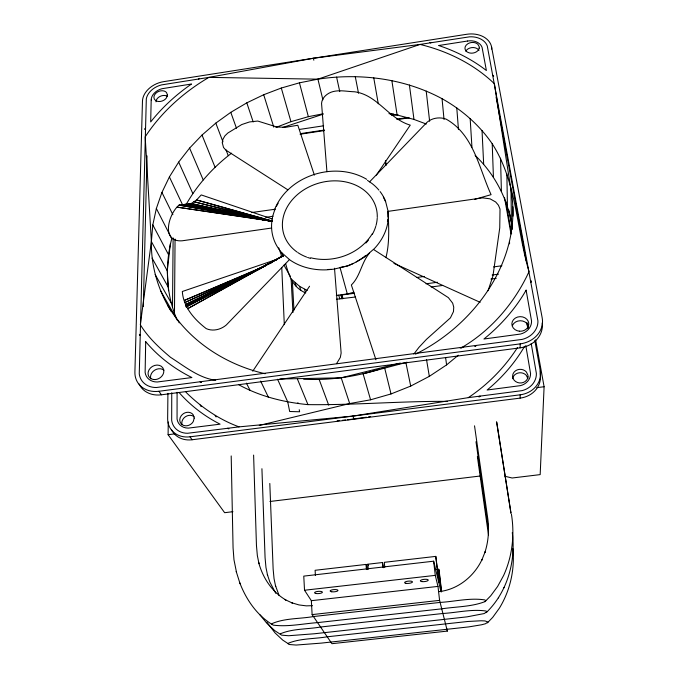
<?xml version="1.0" encoding="UTF-8"?>
<svg xmlns="http://www.w3.org/2000/svg" width="679" height="679" viewBox="0 0 679 679"><rect width="100%" height="100%" fill="white"/><g stroke="black" fill="none" stroke-linecap="round" stroke-linejoin="round"><path stroke-width="1.02" d="M388.091 216.932L388.116 211.356L385.46 200.925A59.107 48.031 -15.4 0 0 380.062 191.546M177.092 392.292L177.058 419.053A13.597 11.662 -32.2 0 0 188.304 428.118L220.106 424.171C204.608 416.312 190.434 405.516 178.993 392.428M174.469 314.088L175.055 239.025M171.753 392.734L171.677 420.403A19.241 16.508 -32.2 0 0 187.591 433.278L239.05 426.87L352.919 416.091L468.272 397.648L522.083 390.629A19.716 17.425 0.7 0 0 536.376 373.467L531.199 343.464M172.508 307.4L173.128 237.888M167.917 393.319L167.645 418.688A23.307 19.997 -32.2 0 0 170.539 428.746L172.152 430.826A23.307 19.997 -32.2 0 0 190.027 436.809L520.156 394.813A23.875 21.108 0.7 0 0 537.649 384.085L538.973 381.564A23.875 21.108 0.7 0 0 540.263 370.658L534.806 340.451M232.939 511.694L224.639 512.696L168.103 434.704L168.239 421.982M143.32 306.56L147.004 155.89M215.676 380.24C198.888 378.076 184.501 366.21 170.522 357.307C159.192 347.775 148.149 337.471 140.332 324.774L151.375 241.537L152.809 224.927L156.357 208.504L161.925 192.446L169.402 176.922L178.67 162.094L189.594 148.09L202.019 135.062L215.803 123.111L230.784 112.341L246.808 102.852L263.707 94.729L281.301 88.032L299.439 82.83L317.925 79.163L420.029 44.432L469.545 36.827A18.469 13.699 -7.6 0 1 487.267 45.909L537.929 320.929A21.609 18.605 -1.1 0 1 522.261 339.381L156.348 387.522A21.041 17.535 -30.7 0 1 139.254 373.891L146.316 98.794A17.909 13.122 -20.9 0 1 161.424 84.917L208.903 77.381L313.358 58.25L420.029 44.432C447.503 51.052 473.942 64.047 494.405 83.738L511.007 189.942C523.195 258.818 475.266 324.715 415.497 354.158M540.263 370.658L540.144 374.07A23.731 21.007 0.8 0 1 538.854 384.934L537.539 387.437A23.731 21.007 0.8 0 1 520.156 398.115L192.047 439.763A23.162 19.912 -32.3 0 1 174.265 433.796L172.661 431.725A23.162 19.912 -32.3 0 1 171.397 429.442M535.604 339.814L544.1 386.733L540.17 474.613L512.127 477.999L505.04 476.293M177.244 320.199C166.049 294.678 164.708 265.489 171.762 238.652L156.357 208.504M271.94 624.459L272.024 623.611C284.908 618.017 299.795 619.002 313.443 616.54L440.102 602.417C454.93 601.552 470.029 597.596 484.865 599.922L485.714 600.677L485.052 601.602C471.336 606.941 456.127 606.61 441.723 608.834L317.577 622.618C302.885 623.704 288.057 627.04 273.306 625.147C257.29 615.878 246.188 599.693 239.721 582.65M168.519 290.731L167.263 270.777L170.344 243.812M280.385 634.526L280.486 633.736C293.014 628.474 307.349 629.357 320.573 627.014L442.895 613.485C457.205 612.636 471.761 608.902 486.088 611.032L486.911 611.737L484.212 613.553L467.093 616.846L314.589 633.745L288.583 635.739L281.683 635.162L274.681 630.587L266.822 623.254L259.913 614.758M387.437 221.617L387.701 219.741M288.269 643.93L288.397 643.191C300.576 638.235 314.402 639.015 327.219 636.792L467.899 621.472L481.156 620.767L485.078 620.937L488.023 622.049L485.409 623.763L481.674 624.756L468.849 626.887L321.303 643.115L296.154 645.05L289.509 644.524L282.736 640.102L275.097 632.964L266.83 622.176M385.927 257.647C389.763 242.632 388.694 226.71 388.116 211.356L482.71 197.869L490.051 198.828L495.678 201.977L498.462 205.245L500.016 209.073L499.752 227.855L492.954 275.878L488.057 290.782M486.266 612.594C507.332 592.266 516.032 561.253 512.28 532.591M274.265 210.397C287.548 175.428 334.959 160.516 366.719 179.324M530.995 282.243L531.538 280.987L530.944 281.989M503.843 587.946L504.166 587.36M498.378 597.936L498.658 597.427M524.561 346.349C514.903 362.993 501.976 377.804 487.132 390.018L520.462 385.63A13.928 12.315 0.7 0 0 530.562 373.535L525.792 345.569M517.457 347.572C504.76 367.381 487.878 384.62 468.272 397.648M186.233 204.328C197.572 184.374 213.342 167.034 231.59 153.174M145.399 128.306L144.737 129.316L145.391 128.501M252.749 371.192L309.573 286.232M372.262 233.78C359.878 254.039 333.482 263.52 310.744 257.782M376.344 175.148L410.26 125.131C388.609 118.774 377.482 94.856 354.599 91.784C346.825 91.597 338.592 89.399 331.063 92.217C326.361 94.058 321.897 98.099 321.557 103.429L326.93 171.694M369.631 252.961C361.372 262.417 360.371 276.302 351.357 284.976L375.945 359.785M413.842 354.056L418.892 347.419L426.446 339.356L450.432 317.857L453.479 311.585L453.742 307.112L452.664 303.165L448.386 297.64L373.492 249.448M336.555 363.647L340.332 357.434L341.138 353.046L334.509 268.197M369.588 181.845L427.108 122.203C432.294 117.849 439.873 116.763 446.162 119.148C473.721 134.612 478.941 168.129 491.078 194.669L474.808 199.295M344.499 266.652L333.465 269.215L326.743 269.826A59.107 48.031 -15.4 0 1 290.451 260.32L289.492 259.582L226.328 324.952C220.947 329.604 212.858 331.658 206.195 328.602C194.364 319.453 183.347 307.154 182.32 291.495L277.151 259.259M487.395 622.855L492.699 617.389L499.379 608.172C510.243 590.484 514.996 569.18 512.857 548.556M485.052 601.602L490.739 595.78L497.605 586.478L503.597 575.537C512.331 556.5 514.775 534.942 511.44 514.326M365.429 255.635C359.581 260.575 352.732 264.335 345.365 266.465M479.824 396.18L478.924 396.943L480.112 396.137M259.268 425.427L349.693 403.564L370.581 399.804L391.019 393.947L410.71 386.088L429.323 376.353L446.587 364.912L458.333 355.202M475.928 345.653L474.935 346.477L476.242 345.611M198.65 78.985L199.533 78.365L198.395 79.027M461.228 347.86C490.866 330.758 514.801 302.724 529.034 271.592C516.447 229.332 516.804 181.777 492.216 143.787C479.374 124.995 461.873 109.777 442.054 98.701C404.378 78.348 359.972 72.831 317.925 79.163L208.903 77.381C183.695 92.183 161.212 112.29 145.179 136.835L151.375 241.537C150.925 266.143 158.241 290.357 171.091 311.245M283.296 255.431L187.557 308.75L283.058 255.958M283.05 255.932L186.139 306.984L263.104 266.754L184.484 300.347L262.196 267.45M264.988 265.769L273.433 261.356M275.309 260.371L277.185 259.395L185.953 306.382L262.06 267.45M263.944 266.491L265.82 265.523M270.522 263.121L272.398 262.162M265.786 265.421L185.766 305.788L261.016 268.129M267.67 264.471L272.381 262.094M261.916 267.526L185.579 305.202L250.237 273.552M252.138 272.618L259.743 268.892M260.651 268.29L185.401 304.625L252.97 272.271M356.212 261.916L364.657 257.01L374.443 248.531A59.107 48.031 -15.4 0 0 388.116 211.356M263.155 266.906L184.943 302.478L261.271 268.061M353.021 263.605L347.809 265.93L339.525 267.585M275.954 127.414L290.96 121.677L308.359 116.678L323.153 113.783M282.803 127.457L323.094 114.191M353.878 292.174L348.378 293.752L336.3 295.45M379.705 369.096C355.219 376.887 329.349 380.546 303.666 379.23M381.657 368.536L384.586 367.695L391.019 393.947M407.061 362.204L363.121 373.849L370.581 399.804M279.96 379.001L341.206 377.83L400.321 363.053M460.235 348.072L463.273 347.317M438.906 591.621C457.79 589.669 474.044 576.471 482.014 559.555L481.742 560.234L485.171 551.764L484.874 552.511C488.574 541.129 489.381 528.949 487.556 517.143L474.528 425.818M336.589 299.227L355.601 296.995M347.665 419.8L366.456 417.212M368.544 416.881L370.624 416.55M299.515 129.434L323.603 125.802M391.673 115.54L397.962 114.598M300.373 133.653L324.443 130.037M396.646 119.173L408.155 117.442M300.084 134.221L324.214 130.589M397.639 119.546L409.182 117.815M265.744 217.322L273.085 216.262M271.608 228.042L182.074 240.807C160.337 242.31 168.664 213.656 179.01 205.117L191.232 203.53L270.717 221.099L185.189 204.311L269.724 221.006L191.232 203.53L196.604 199.957L201.239 194.924L272.135 218.952M251.442 212.569L275.564 209.174M417.067 277.431L424.4 276.429M493.531 266.915L501.908 265.761M354.557 293.277L341.953 294.949L343.014 298.667M425.988 283.797L437.539 282.26M492.156 275.012L498.462 274.18M431.14 286.979L442.683 285.452M490.942 279.061L496.188 278.365M158.945 391.274L520.156 343.88A26.158 22.534 -1.1 0 0 542.19 317.899L491.604 47.046A22.365 16.593 -7.6 0 0 487.132 39.374L485.213 37.863A22.365 16.593 -7.6 0 0 466.685 34.289L163.715 81.641A21.686 15.889 -20.9 0 0 147.054 90.545L145.493 92.548A21.686 15.889 -20.9 0 0 142.471 101.154L134.9 372.084A25.479 21.236 -30.7 0 0 144.024 388.566L146.664 389.856A25.479 21.236 -30.7 0 0 158.945 391.274L161.356 394.813L520.156 347.843A25.98 22.424 -1 0 0 542.198 322.966M168.103 434.704L174.41 433.906M536.75 387.667L544.1 386.733M269.928 501.484L480.163 476.013M367.203 569.579L366.949 566.575L366.023 564.427L315.107 570.292L315.421 575.563M368.273 569.257L367.848 564.224L382.472 562.535L383.576 567.703M441.027 591.85L439.347 584.865L435.791 556.39L384.306 562.322L384.764 567.364M435.791 556.39L438.846 582.794L433.643 561.194L303.768 576.115L304.523 590.238L311.347 600.686L312.128 614.605L331.921 643.692L447.334 631.097L447.096 629.119M436.699 569.46L438.761 569.231L439.237 571.277L441.622 591.672M304.523 590.238L435.264 575.368L437.98 586.401L439.593 600.372L447.334 631.097M311.347 600.686L437.98 586.401M312.128 614.605L439.593 600.372M337.183 420.793L339.279 420.598M342.42 420.301L345.569 420.004M238.94 384.832C260.125 396.477 284.017 402.324 307.952 404.625C354.463 405.21 400.975 401.068 447.554 401.374M327.753 269.495L331.216 269.368M312.467 605.668L306.331 605.863L298.989 604.93L291.868 602.825L292.581 603.173L285.087 599.616L285.876 599.99C272.109 591.986 262.781 577.871 258.724 562.67L258.996 563.731L257.341 555.532L256.45 545.415L253.607 455.091M390.535 113.996L393.71 114.03M272.058 221.057L177.066 207.146L270.862 221.082M388.931 113.665L397.122 115.006L413.978 119.436L426.31 124.036M271.897 221.091L179.01 205.117L270.7 221.065M270.692 220.981L182.125 204.718L269.631 220.947M270.751 221.099L188.227 203.921L269.699 221.014M430.91 42.735L429.663 42.438L430.656 42.777M265.158 373.739C225.691 364.733 188.813 340.943 167.942 305.762M270.785 220.904L193.922 201.739L270.887 221.023M271.999 220.947L196.604 199.957L272.101 221.048M200.084 381.938L201.434 382.438L200.381 381.895M239.05 426.87C219.478 419.69 201.867 407.748 186.98 393.234L185.656 391.69M227.66 428.33L228.908 428.805L227.932 428.288M393.956 263.393L480.155 302.316M292.955 312.527L291.104 278.865L299.481 286.266L307.163 290.493M285.579 263.393C289.076 276.251 292.895 287.463 305.728 292.98L304.455 289.262M287.811 189.806L225.793 150.042L223.527 147.496L222.237 142.658L222.958 139.203L224.953 135.8L227.83 133.025L241.724 124.563L249.49 121.957L257.757 121.049L276.896 127.007L285.587 127.304L297.818 125.25L314.377 175.097M367.517 180.41L372.219 183.669A59.107 48.031 -15.4 0 1 378.916 190.12M492.878 75.437L493.684 76.048L492.844 75.233M289.492 259.582L281.777 252.758A59.107 48.031 -15.4 0 1 272.559 217.178M475.122 155.415C495.373 174.647 508.647 200.857 512.382 228.517M140.069 335.146L139.373 334.34L140.061 335.401M478.975 50.458L478.041 49.304A7.163 5.322 -7.5 0 0 469.664 48.107L468.052 48.888A7.163 5.322 -7.5 0 0 465.802 51.205M290.493 276.565L285.155 267.339A42.616 35.181 -16.3 0 1 284.161 264.895M190.027 436.809L192.047 439.763M275.793 593.353L269.869 582.098L267.356 574.493L267.611 575.486L265.973 567.517L265.073 557.671L261.924 468.722M200.178 405.066L201.145 406.619M215.167 415.412L216.092 416.948M160.405 290.459L176.328 318.341M177.711 320.174L179.256 322.881M155.135 274.511L171.142 302.842M152.13 258.139L168.129 286.92M151.375 241.537L167.263 270.777M152.809 224.927L168.494 254.625M246.409 383.134L250.161 390.51M383.38 197.165L385.604 201.671M161.925 192.446L172.873 214.691M260.617 381.063L268.392 397.207M169.402 176.922L182.71 205.117M279.128 595.568L275.445 585.553L275.666 586.495L274.053 578.737L273.145 569.155L269.809 483.465M178.67 162.094L192.819 193.515M277.567 379.238L287.743 401.951L289.678 411.499L299.626 411.771L299.227 409.7M367.848 564.224L368.459 565.649M189.594 148.09L203.208 179.901M297.444 379.094L307.952 404.625M202.019 135.062L215.056 167.238M215.803 123.111L222.95 141.835M225.963 149.72L228.22 155.627M319.198 379.578L328.712 405.176M230.784 112.341L236.487 128.263M278.704 247.81L281.191 254.727L281.284 256.84M281.777 252.758L283.16 256.628M295.017 282.787L296.333 286.521M299.481 286.266L300.78 289.992M246.808 102.852L253.191 121.931M352.919 416.091L353.954 419.206M341.206 377.83L349.693 403.564M527.889 378.543L526.293 375.317A7.673 6.798 1.3 0 0 517.245 373.297L515.531 374.197A7.673 6.798 1.3 0 0 512.687 378.721M231.199 455.94L233.067 547.877L233.975 559.785L236.53 572.473M236.199 571.429L240.069 583.728M263.707 94.729L273.764 127.117M338.719 295.238L339.797 298.947M340.883 295.093L341.953 298.811M281.301 88.032L290.96 121.677M341.418 295L342.479 298.709M340.145 267.959L347.308 293.897M299.439 82.83L308.359 116.678M313.358 58.25L313.834 60.219M317.925 79.163L322.89 99.796M336.597 77.083L339.755 91.589M508.749 209.836L511.414 222.288L512.204 229.485M405.881 362.552L410.71 386.088M355.27 76.617L358.52 93.252M496.086 96.995L526.174 260.702M505.863 201.553L511.61 233.729M527.727 323.993L528.279 327.1M504.505 197.564L510.998 233.966M526.929 323.425L527.676 327.584M373.747 77.779L378.279 103.828M426.548 359.717L429.323 376.353M496.731 422.194L510.998 513.341L496.578 421.812M526.963 322.559L527.914 328.67M391.859 80.58L397.122 115.006M475.996 441.723L488.498 529.552M488.481 534.857L477.371 456.585M409.412 85.019L413.978 119.436M445.645 357.782L446.587 364.912M438.761 569.231L441.392 591.765M433.643 561.194L435.264 575.368M385.579 160.711L386.062 164.921M385.383 161.347L385.867 165.532M426.208 91.071L429.629 121.278M442.054 98.701L444.032 119.479M382.472 562.535L382.931 567.576M366.023 564.427L366.439 569.469M456.772 107.859L458.469 129.596M470.157 118.486L471.956 147.318M292.445 282.617L293.973 310.15M482.031 130.495L483.669 164.25M281.76 267.433L284.306 324.63M492.216 143.787L493.429 177.253M491.604 47.046L491.672 49.083M500.542 158.224L501.399 191.368M506.857 173.663L507.442 206.433M509.53 241.8L509.556 243.854M511.007 189.942L511.414 222.288M512.891 206.866L512.993 216.126M520.156 343.88L520.156 347.843M520.156 394.813L520.156 398.115M297.096 252.07A48.022 39.017 -15.4 0 1 311.729 185.673A48.022 39.017 -15.4 0 1 377.261 217.373M377.218 218.265A48.022 39.017 -15.4 0 1 376.03 225.445M375.776 226.336A48.022 39.017 -15.4 0 1 372.406 234.196M368.544 239.95A48.022 39.017 -15.4 0 1 365.879 243.031M310.498 258.351A48.022 39.017 -15.4 0 1 307.57 257.426M306.628 257.078A48.022 39.017 -15.4 0 1 297.886 252.613M272.771 216.278A59.107 48.031 -15.4 0 1 274.766 210.049M276.319 206.569A59.107 48.031 -15.4 0 1 278.152 203.174M512.509 325.343A8.403 7.257 -0.6 0 1 526.87 323.433L528.007 325.054A8.403 7.257 -0.6 0 1 528.618 326.871M182.04 424.681A7.486 6.434 -32.7 0 1 185.401 416.736L187.132 415.854A7.486 6.434 -32.7 0 1 194.067 416.685M161.356 394.813A25.31 21.142 -30.8 0 1 149.151 393.396L146.528 392.106A25.31 21.142 -30.8 0 1 139.059 383.932M150.721 378.772A8.182 6.832 -31.2 0 1 154.515 370.276A8.182 6.832 -31.2 0 1 163.936 370.148M155.958 101.842A6.943 5.093 -21 0 1 159.404 96.766L161.033 95.994A6.943 5.093 -21 0 1 167.501 96.342M145.688 341.664L145.128 372.406A14.862 12.392 -30.7 0 0 157.214 381.997L191.911 377.549C174.359 368.85 158.283 356.704 145.688 341.664M151.188 100.025L150.687 121.948C162.239 107.333 176.192 94.602 191.503 84.018L162.018 88.703A12.655 9.268 -20.9 0 0 151.341 98.531L151.188 100.025M194.211 418.094L193.252 421.583A7.528 6.459 -32.6 0 1 185.087 425.775L183.338 425.326A7.528 6.459 -32.6 0 1 183.372 413.681L185.112 412.79A7.528 6.459 -32.6 0 1 193.235 414.861L194.211 418.094M167.424 95.068L166.482 97.852A6.985 5.109 -21 0 1 158.801 101.51L157.172 101.23A6.985 5.109 -21 0 1 157.35 92.081L158.988 91.3A6.985 5.109 -21 0 1 166.55 92.565L167.424 95.068M527.982 376.938L527.498 378.67A7.715 6.824 1.2 0 1 519.435 382.939L517.474 382.489A7.715 6.824 1.2 0 1 515.505 370.793L517.228 369.885A7.715 6.824 1.2 0 1 526.327 371.914L527.939 375.147L527.982 376.938M479.221 48.09L478.729 49.474A7.206 5.339 -7.5 0 1 471.133 53.174L469.325 52.911A7.206 5.339 -7.5 0 1 467.755 43.804L469.367 43.015A7.206 5.339 -7.5 0 1 477.795 44.211L479.213 46.69L479.221 48.09M526.123 290.162C515.353 308.894 500.72 325.428 483.94 339.008L520.487 334.051A15.261 13.147 -1.1 0 0 531.555 321.048L526.123 290.162M467.542 41.029L438.685 45.518C455.779 51.163 472.143 59.472 486.385 70.523L482.048 47.25A13.045 9.676 -7.6 0 0 469.529 40.816L467.542 41.029M519.35 331.182L517.203 330.724A8.462 7.291 -0.7 0 1 513.511 319.631A8.462 7.291 -0.7 0 1 526.912 319.351L528.058 320.972A8.462 7.291 -0.7 0 1 527.125 328.237A8.462 7.291 -0.7 0 1 519.35 331.182M153.751 379.527L151.858 379.052A8.233 6.866 -31.1 0 1 150.424 367.993A8.233 6.866 -31.1 0 1 162.807 367.806L163.571 369.427A8.233 6.866 -31.1 0 1 161.424 376.65A8.233 6.866 -31.1 0 1 153.751 379.527M298.022 403.47L297.937 403.003L298.022 403.47M316.193 593.531A3.947 1.12 -4.1 0 0 322.415 592.326A3.947 1.12 -4.1 0 0 316.864 591.553A3.947 1.12 -4.1 0 0 316.193 593.531M331.717 591.774A3.955 1.12 -4.3 0 0 337.981 590.56A3.955 1.12 -4.3 0 0 332.481 589.788A3.955 1.12 -4.3 0 0 331.717 591.774M405.991 583.354A3.972 1.137 -5.4 0 0 412.433 582.115A3.972 1.137 -5.4 0 0 407.171 581.309A3.972 1.137 -5.4 0 0 405.991 583.354M421.735 581.572A3.981 1.137 -5.6 0 0 428.22 580.324A3.981 1.137 -5.6 0 0 423.009 579.51A3.981 1.137 -5.6 0 0 421.735 581.572"/></g></svg>
